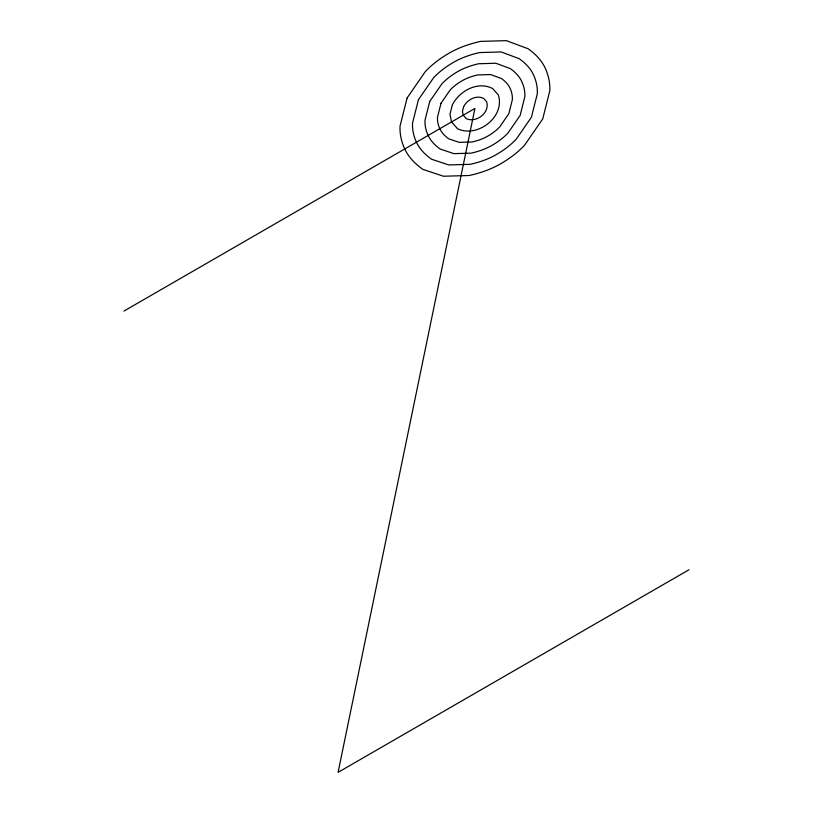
<?xml version="1.0" encoding="UTF-8"?>
<svg xmlns="http://www.w3.org/2000/svg" width="813" height="813" viewBox="0 0 813 813"><rect width="100%" height="100%" fill="white"/><g stroke="black" fill="none" stroke-linecap="round" stroke-linejoin="round"><path stroke-width="1.22" d="M123.983 311.054L474.924 108.444L338.076 772.35L689.018 569.74M407.13 97.956L400.057 126.035A138.921 80.202 0 0 0 404.742 148.972A94.186 54.38 0 0 0 422.872 169.368L443.461 176.238L469.182 175.506A88.698 51.209 0 0 0 500.615 163.799A138.921 80.202 0 0 0 524.527 145.293L542.718 118.932L549.801 90.853A138.921 80.202 0 0 0 545.116 67.926A88.698 51.209 0 0 0 528.033 48.709L506.387 40.65L480.666 41.382A88.698 51.209 0 0 0 449.233 53.089A138.921 80.202 0 0 0 425.321 71.595L407.13 97.956M418.431 99.704L412.537 123.109A115.771 66.839 0 0 0 416.439 142.214A78.485 45.315 0 0 0 431.551 159.216L448.705 164.937L470.148 164.328A73.922 42.672 0 0 0 496.337 154.572A115.771 66.839 0 0 0 516.265 139.155L531.428 117.184L537.322 93.78A115.771 66.839 0 0 0 533.419 74.674A73.922 42.672 0 0 0 519.182 58.668L501.143 51.951L479.711 52.56A73.922 42.672 0 0 0 453.522 62.316A115.771 66.839 0 0 0 433.593 77.733L418.431 99.704M429.731 101.452L425.016 120.172A92.611 53.465 0 0 0 428.136 135.456A62.794 36.25 0 0 0 440.229 149.064L453.949 153.647L471.103 153.149A59.136 34.136 0 0 0 492.048 145.344A92.611 53.465 0 0 0 507.993 133.017L520.127 115.436L524.842 96.717A92.611 53.465 0 0 0 521.722 81.432A59.136 34.136 0 0 0 510.33 68.627L495.9 63.251L478.755 63.739A59.136 34.136 0 0 0 457.8 71.544A92.611 53.465 0 0 0 441.855 83.881L429.731 101.452M441.032 103.2L437.485 117.245A69.461 40.101 0 0 0 439.833 128.708A47.093 27.185 0 0 0 448.898 138.911L459.193 142.346L472.058 141.98A44.349 25.61 0 0 0 487.77 136.127A69.461 40.101 0 0 0 499.731 126.869L508.826 113.688L512.363 99.653A69.461 40.101 0 0 0 510.015 88.18A44.349 25.61 0 0 0 501.479 78.576L490.656 74.552L477.8 74.918A44.349 25.61 0 0 0 462.079 80.772A69.461 40.101 0 0 0 450.128 90.019L441.032 103.2M452.323 104.948L449.965 114.308L451.53 121.95L457.577 128.749C477.556 138.24 505.422 116.737 498.318 94.938L492.627 88.536C477.709 80.761 459.365 90.965 452.323 104.948M463.623 106.696L462.445 111.381L463.227 115.202L466.256 118.596C476.245 123.342 490.178 112.59 486.621 101.696L483.776 98.495C476.316 94.603 467.14 99.704 463.623 106.696"/></g></svg>
